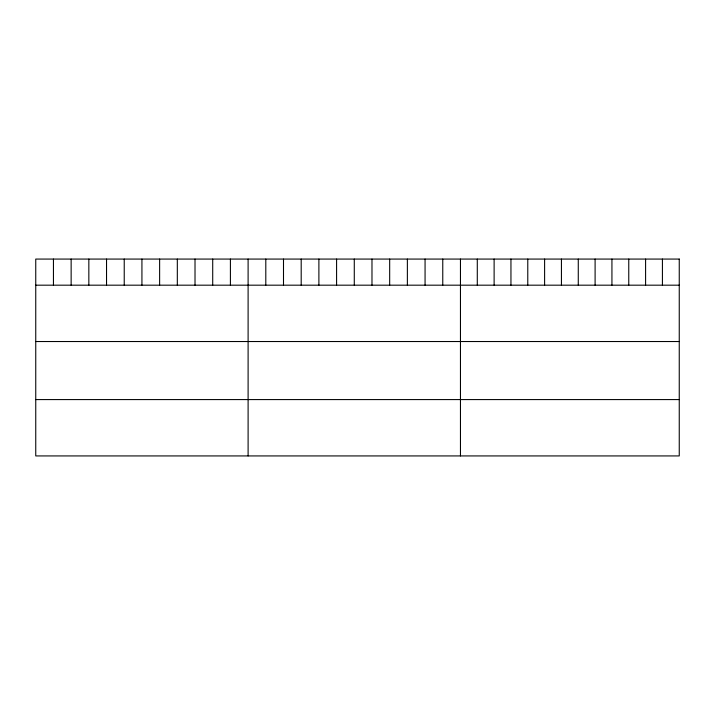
<?xml version="1.0" encoding="UTF-8"?>
<svg xmlns="http://www.w3.org/2000/svg" width="715" height="715" viewBox="0 0 715 715"><rect width="100%" height="100%" fill="white"/><g stroke="black" fill="none" stroke-linecap="round" stroke-linejoin="round"><path stroke-width="1.07" d="M35.75 285.178L679.25 285.178M35.75 341.529L679.25 341.529M35.75 399.578L679.25 399.578M662.421 259.071L662.421 285.178M645.591 259.071L645.591 285.178M628.762 259.071L628.762 285.178M611.933 259.071L611.933 285.178M595.103 259.071L595.103 285.178M578.274 259.071L578.274 285.178M561.436 259.071L561.436 285.178M544.607 259.071L544.607 285.178M527.777 259.071L527.777 285.178M510.948 259.071L510.948 285.178M494.119 259.071L494.119 285.178M477.289 259.071L477.289 285.178M460.46 259.071L460.46 455.929M442.764 259.071L442.764 285.178M425.068 259.071L425.068 285.178M407.371 259.071L407.371 285.178M389.675 259.071L389.675 285.178M371.979 259.071L371.979 285.178M354.282 259.071L354.282 285.178M336.586 259.071L336.586 285.178M318.89 259.071L318.89 285.178M301.194 259.071L301.194 285.178M283.498 259.071L283.498 285.178M265.801 259.071L265.801 285.178M248.105 259.071L248.105 455.929M230.409 259.071L230.409 285.178M212.713 259.071L212.713 285.178M195.016 259.071L195.016 285.178M177.32 259.071L177.32 285.178M159.624 259.071L159.624 285.178M141.928 259.071L141.928 285.178M124.231 259.071L124.231 285.178M106.535 259.071L106.535 285.178M88.839 259.071L88.839 285.178M71.142 259.071L71.142 285.178M53.446 259.071L53.446 285.178M679.25 259.071L35.75 259.071L35.75 455.929L679.25 455.929L679.25 259.071"/></g></svg>
